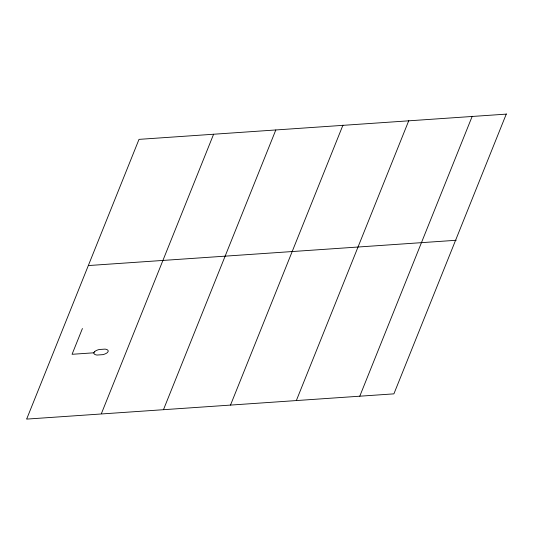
<?xml version="1.0" encoding="UTF-8"?>
<svg xmlns="http://www.w3.org/2000/svg" width="533" height="533" viewBox="0 0 533 533"><rect width="100%" height="100%" fill="white"/><g stroke="black" fill="none" stroke-linecap="round" stroke-linejoin="round"><path stroke-width="0.8" d="M26.83 418.658L139.006 139.366L506.257 114.122M82.415 328.521L72.062 354.298L94.108 352.786M101.43 413.528L213.606 134.236M163.644 409.251L275.821 129.959M230.509 405.093L342.959 125.128M296.348 400.563L408.798 120.605M359.775 396.206L472.225 116.241M506.35 113.895L393.9 393.86L26.65 419.105M88.924 265.521L456.175 240.276M94.781 351.487L93.901 352.573L93.935 353.592A5.716 3.391 -23.7 0 0 95.127 354.558A9.034 5.363 -23.7 0 0 97.046 355.045L102.776 354.652A9.034 5.363 -23.7 0 0 105.208 353.865A5.716 3.391 -23.7 0 0 107.266 352.673L108.146 351.593L108.112 350.574A5.716 3.391 -23.7 0 0 106.92 349.601A9.034 5.363 -23.7 0 0 105.001 349.115L99.271 349.508A9.034 5.363 -23.7 0 0 96.839 350.294A5.716 3.391 -23.7 0 0 94.781 351.487"/></g></svg>
